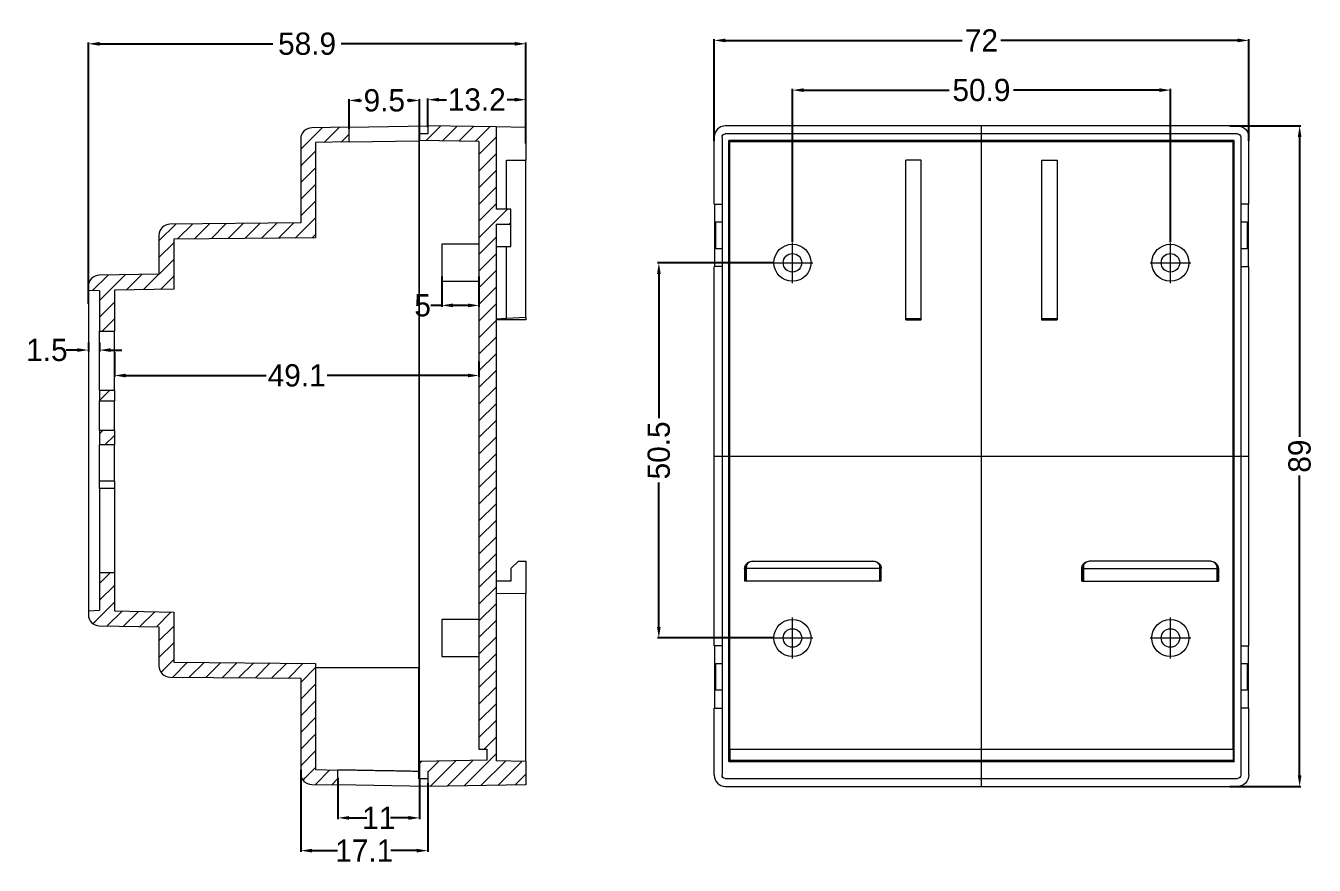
# Model space of a CAD drawing. Header units: millimetres. Extents: x 0 to 857, y 0 to 590.
# Drawn here: x 595.8 to 769.3, y 412.9 to 526 of the extents above; entities that cross this region are included whole.
import ezdxf
from ezdxf.lldxf.tags import DXFTag

# ---------------------------------------------------------------- set-up
doc = ezdxf.new("R2010")
doc.units = ezdxf.units.MM
doc.header["$MEASUREMENT"] = 0
doc.layers.get('0').update_dxf_attribs({"linetype": 'CONTINUOUS'})
doc.layers.get('Defpoints').update_dxf_attribs({"linetype": 'CONTINUOUS'})
doc.layers.add('13', color=7, linetype='CONTINUOUS')
doc.layers.add('3', color=7, linetype='CONTINUOUS')
tags = doc.linetypes.add('CENTER', pattern=[47.5, 22, -8.5, 8.5, -8.5]).pattern_tags.tags
tags[10:11] = [DXFTag(74, 4), DXFTag(75, 0), DXFTag(340, '0'), DXFTag(46, 0.0), DXFTag(50, 0.0), DXFTag(44, 0.0), DXFTag(45, 0.0)]
tags[8:9] = [DXFTag(74, 4), DXFTag(75, 0), DXFTag(340, '0'), DXFTag(46, 0.0), DXFTag(50, 0.0), DXFTag(44, 0.0), DXFTag(45, 0.0)]
tags[6:7] = [DXFTag(74, 4), DXFTag(75, 0), DXFTag(340, '0'), DXFTag(46, 0.0), DXFTag(50, 0.0), DXFTag(44, 0.0), DXFTag(45, 0.0)]
tags[4:5] = [DXFTag(74, 4), DXFTag(75, 0), DXFTag(340, '0'), DXFTag(46, 0.0), DXFTag(50, 0.0), DXFTag(44, 0.0), DXFTag(45, 0.0)]
doc.dimstyles.get("Standard").update_dxf_attribs({"dimtxt": 3, "dimasz": 1.5, "dimexe": 0.18, "dimexo": 0.0625, "dimgap": 0.09, "dimtad": 0, "dimdec": 1, "dimzin": 0, "dimdsep": 46, "dimtxsty": 'Standard', "dimcen": 0.09, "dimclrd": 3, "dimclre": 3, "dimclrt": 3, "dimadec": 0, "dimazin": 0, "dimtfac": 1, "dimtdec": 4, "dimtofl": 0, "dimtmove": 0, "dimatfit": 3, "dimfxl": 1, "dimtolj": 1, "dimtzin": 0, "dimarcsym": 0})
pattern_1 = [(45, (0, 0), (-1.122532, 1.122532), [])]

# ---------------------------------------------------------------- blocks, each defined once
blk = doc.blocks.new('*D28')
at = {"color": 3, "lineweight": -2}
for p, q in [((604.24, 488.53), (604.24, 523.74)), ((605.74, 523.56), (629.1, 523.56)), ((661.64, 523.56), (638.28, 523.56)), ((663.14, 510.15), (663.14, 523.74))]:
    blk.add_line(p, q, dxfattribs=at)
at = {"color": 3, "lineweight": 18}
for points in [[(605.74, 523.81), (605.74, 523.31), (604.24, 523.56)], [(661.64, 523.81), (661.64, 523.31), (663.14, 523.56)]]:
    blk.add_solid(points, dxfattribs=at)
at = {"layer": 'Defpoints', "color": 0, "lineweight": 18}
for p in [(663.14, 523.56), (663.14, 510.09), (604.24, 488.46)]:
    blk.add_point(p, dxfattribs=at)
at = {"color": 3, "lineweight": 18, "insert": (633.69, 523.56), "char_height": 3, "attachment_point": 5}
blk.add_mtext('\\A1;58.9', dxfattribs=at)
blk = doc.blocks.new('*D29')
at = {"color": 3, "lineweight": -2}
for p, q in [((649.94, 512.35), (649.94, 516.21)), ((651.44, 516.03), (652.45, 516.03)), ((661.64, 516.03), (660.63, 516.03)), ((663.14, 514.97), (663.14, 516.21))]:
    blk.add_line(p, q, dxfattribs=at)
at = {"color": 3, "lineweight": 18}
for points in [[(651.44, 516.28), (651.44, 515.78), (649.94, 516.03)], [(661.64, 516.28), (661.64, 515.78), (663.14, 516.03)]]:
    blk.add_solid(points, dxfattribs=at)
at = {"layer": 'Defpoints', "color": 0, "lineweight": 18}
for p in [(663.14, 516.03), (663.14, 514.91), (649.94, 512.28)]:
    blk.add_point(p, dxfattribs=at)
at = {"color": 3, "lineweight": 18, "insert": (656.54, 516.03), "char_height": 3, "attachment_point": 5}
blk.add_mtext('\\A1;13.2', dxfattribs=at)
blk = doc.blocks.new('*D33')
at = {"color": 3, "lineweight": -2}
for p, q in [((639.34, 512.11), (639.34, 516.11)), ((640.84, 515.93), (641, 515.93)), ((647.34, 515.93), (647.18, 515.93)), ((648.84, 511.37), (648.84, 516.11))]:
    blk.add_line(p, q, dxfattribs=at)
at = {"color": 3, "lineweight": 18}
for points in [[(640.84, 516.18), (640.84, 515.68), (639.34, 515.93)], [(647.34, 516.18), (647.34, 515.68), (648.84, 515.93)]]:
    blk.add_solid(points, dxfattribs=at)
at = {"layer": 'Defpoints', "color": 0, "lineweight": 18}
for p in [(639.34, 515.93), (639.34, 512.04), (648.84, 511.31)]:
    blk.add_point(p, dxfattribs=at)
at = {"color": 3, "lineweight": 18, "insert": (644.09, 515.93), "char_height": 3, "attachment_point": 5}
blk.add_mtext('\\A1;9.5', dxfattribs=at)
blk = doc.blocks.new('*D34')
at = {"color": 3, "lineweight": -2}
for p, q in [((637.84, 424.66), (637.84, 419.09)), ((648.84, 424.57), (648.84, 419.09)), ((639.34, 419.27), (641.75, 419.27)), ((647.34, 419.27), (644.93, 419.27))]:
    blk.add_line(p, q, dxfattribs=at)
at = {"color": 3, "lineweight": 18}
for points in [[(639.34, 419.52), (639.34, 419.02), (637.84, 419.27)], [(647.34, 419.52), (647.34, 419.02), (648.84, 419.27)]]:
    blk.add_solid(points, dxfattribs=at)
at = {"layer": 'Defpoints', "color": 0, "lineweight": 18}
for p in [(637.84, 424.72), (648.84, 424.63), (637.84, 419.27)]:
    blk.add_point(p, dxfattribs=at)
at = {"color": 3, "lineweight": 18, "insert": (643.34, 419.27), "char_height": 3, "attachment_point": 5}
blk.add_mtext('\\A1;11', dxfattribs=at)
blk = doc.blocks.new('*D35')
at = {"color": 3, "lineweight": -2}
for p, q in [((651.84, 492.23), (651.84, 488.14)), ((656.84, 492.23), (656.84, 488.14)), ((651.84, 488.32), (650.34, 488.32)), ((655.34, 488.32), (653.34, 488.32))]:
    blk.add_line(p, q, dxfattribs=at)
at = {"color": 3, "lineweight": 18}
for points in [[(653.34, 488.57), (653.34, 488.07), (651.84, 488.32)], [(655.34, 488.57), (655.34, 488.07), (656.84, 488.32)]]:
    blk.add_solid(points, dxfattribs=at)
at = {"layer": 'Defpoints', "color": 0, "lineweight": 18}
for p in [(651.84, 492.29), (656.84, 492.29), (651.84, 488.32)]:
    blk.add_point(p, dxfattribs=at)
at = {"color": 3, "lineweight": 18, "insert": (649.25, 488.32), "char_height": 3, "attachment_point": 5}
blk.add_mtext('\\A1;5', dxfattribs=at)
blk = doc.blocks.new('*D36')
at = {"color": 3, "lineweight": -2}
for p, q in [((607.74, 482.01), (607.74, 478.69)), ((656.84, 480.74), (656.84, 478.69)), ((609.24, 478.87), (628.2, 478.87)), ((655.34, 478.87), (636.38, 478.87))]:
    blk.add_line(p, q, dxfattribs=at)
at = {"color": 3, "lineweight": 18}
for points in [[(609.24, 479.12), (609.24, 478.62), (607.74, 478.87)], [(655.34, 479.12), (655.34, 478.62), (656.84, 478.87)]]:
    blk.add_solid(points, dxfattribs=at)
at = {"layer": 'Defpoints', "color": 0, "lineweight": 18}
for p in [(607.74, 482.07), (656.84, 480.8), (656.84, 478.87)]:
    blk.add_point(p, dxfattribs=at)
at = {"color": 3, "lineweight": 18, "insert": (632.29, 478.87), "char_height": 3, "attachment_point": 5}
blk.add_mtext('\\A1;49.1', dxfattribs=at)
blk = doc.blocks.new('*D37')
at = {"color": 3, "lineweight": -2}
for p, q in [((604.24, 483.32), (604.24, 482.12)), ((605.74, 483.32), (605.74, 482.12)), ((602.74, 482.3), (601.24, 482.3)), ((607.24, 482.3), (608.74, 482.3))]:
    blk.add_line(p, q, dxfattribs=at)
at = {"color": 3, "lineweight": 18}
for points in [[(602.74, 482.55), (602.74, 482.05), (604.24, 482.3)], [(607.24, 482.55), (607.24, 482.05), (605.74, 482.3)]]:
    blk.add_solid(points, dxfattribs=at)
at = {"layer": 'Defpoints', "color": 0, "lineweight": 18}
for p in [(604.24, 483.38), (605.74, 483.38), (604.24, 482.3)]:
    blk.add_point(p, dxfattribs=at)
at = {"color": 3, "lineweight": 18, "insert": (598.65, 482.3), "char_height": 3, "attachment_point": 5}
blk.add_mtext('\\A1;1.5', dxfattribs=at)
blk = doc.blocks.new('*D42')
at = {"color": 3, "lineweight": -2}
for p, q in [((699.05, 496.87), (699.05, 517.5)), ((700.55, 517.32), (720.16, 517.32)), ((748.45, 517.32), (728.84, 517.32)), ((749.95, 496.87), (749.95, 517.5))]:
    blk.add_line(p, q, dxfattribs=at)
at = {"color": 3, "lineweight": 18}
for points in [[(700.55, 517.57), (700.55, 517.07), (699.05, 517.32)], [(748.45, 517.57), (748.45, 517.07), (749.95, 517.32)]]:
    blk.add_solid(points, dxfattribs=at)
at = {"layer": 'Defpoints', "color": 0, "lineweight": 18}
for p in [(749.95, 517.32), (699.05, 496.81), (749.95, 496.81)]:
    blk.add_point(p, dxfattribs=at)
at = {"color": 3, "lineweight": 18, "insert": (724.5, 517.32), "char_height": 3, "attachment_point": 5}
blk.add_mtext('\\A1;50.9', dxfattribs=at)
blk = doc.blocks.new('*D43')
at = {"color": 3, "lineweight": -2}
for p, q in [((696.49, 494.06), (680.88, 494.06)), ((681.06, 492.56), (681.06, 473.12)), ((681.06, 445.01), (681.06, 464.44)), ((696.49, 443.51), (680.88, 443.51))]:
    blk.add_line(p, q, dxfattribs=at)
at = {"color": 3, "lineweight": 18}
for points in [[(680.81, 492.56), (681.31, 492.56), (681.06, 494.06)], [(680.81, 445.01), (681.31, 445.01), (681.06, 443.51)]]:
    blk.add_solid(points, dxfattribs=at)
at = {"layer": 'Defpoints', "color": 0, "lineweight": 18}
for p in [(696.55, 494.06), (681.06, 443.51), (696.55, 443.51)]:
    blk.add_point(p, dxfattribs=at)
at = {"color": 3, "lineweight": 18, "insert": (681.06, 468.78), "char_height": 3, "attachment_point": 5, "rotation": 90}
blk.add_mtext('\\A1;50.5', dxfattribs=at)
blk = doc.blocks.new('*D44')
at = {"color": 3, "lineweight": -2}
for p, q in [((688.5, 510.5), (688.5, 524.2)), ((690, 524.02), (721.91, 524.02)), ((759, 524.02), (727.09, 524.02)), ((760.5, 510.5), (760.5, 524.2))]:
    blk.add_line(p, q, dxfattribs=at)
at = {"color": 3, "lineweight": 18}
for points in [[(690, 524.27), (690, 523.77), (688.5, 524.02)], [(759, 524.27), (759, 523.77), (760.5, 524.02)]]:
    blk.add_solid(points, dxfattribs=at)
at = {"layer": 'Defpoints', "color": 0, "lineweight": 18}
for p in [(760.5, 524.02), (688.5, 510.44), (760.5, 510.44)]:
    blk.add_point(p, dxfattribs=at)
at = {"color": 3, "lineweight": 18, "insert": (724.5, 524.02), "char_height": 3, "attachment_point": 5}
blk.add_mtext('\\A1;72', dxfattribs=at)
blk = doc.blocks.new('*D45')
at = {"color": 3, "lineweight": -2}
for p, q in [((757.97, 512.51), (767.53, 512.51)), ((767.35, 511.01), (767.35, 470.6)), ((767.35, 425.01), (767.35, 465.42)), ((757.97, 423.51), (767.53, 423.51))]:
    blk.add_line(p, q, dxfattribs=at)
at = {"color": 3, "lineweight": 18}
for points in [[(767.1, 511.01), (767.6, 511.01), (767.35, 512.51)], [(767.1, 425.01), (767.6, 425.01), (767.35, 423.51)]]:
    blk.add_solid(points, dxfattribs=at)
at = {"layer": 'Defpoints', "color": 0, "lineweight": 18}
for p in [(757.91, 512.51), (757.91, 423.51), (767.35, 423.51)]:
    blk.add_point(p, dxfattribs=at)
at = {"color": 3, "lineweight": 18, "insert": (767.35, 468.01), "char_height": 3, "attachment_point": 5, "rotation": 90}
blk.add_mtext('\\A1;89', dxfattribs=at)
blk = doc.blocks.new('*D47')
at = {"color": 3, "lineweight": -2}
for p, q in [((632.84, 425.73), (632.84, 414.68)), ((649.94, 423.93), (649.94, 414.68)), ((634.34, 414.86), (637.8, 414.86)), ((648.44, 414.86), (644.98, 414.86))]:
    blk.add_line(p, q, dxfattribs=at)
at = {"color": 3, "lineweight": 18}
for points in [[(634.34, 415.11), (634.34, 414.61), (632.84, 414.86)], [(648.44, 415.11), (648.44, 414.61), (649.94, 414.86)]]:
    blk.add_solid(points, dxfattribs=at)
at = {"layer": 'Defpoints', "color": 0, "lineweight": 18}
for p in [(632.84, 425.79), (649.94, 423.99), (632.84, 414.86)]:
    blk.add_point(p, dxfattribs=at)
at = {"color": 3, "lineweight": 18, "insert": (641.39, 414.86), "char_height": 3, "attachment_point": 5}
blk.add_mtext('\\A1;17.1', dxfattribs=at)

msp = doc.modelspace()

# ---------------------------------------------------------------- hatches: boundary and pattern name
at = {"layer": '13', "lineweight": 13}
h = msp.add_hatch(dxfattribs=at)
h.set_pattern_fill('ANSI31', color=6, scale=0.5, style=0)
h.set_pattern_definition(pattern_1)
h.paths.add_polyline_path([(663.14, 426.87), (663.14, 423.71), (649.94, 423.51), (649.94, 425.58), (648.84, 425.58), (648.84, 426.89), (657.94, 427.03), (657.94, 427.06), (657.94, 427.09), (657.94, 427.12), (657.94, 427.15), (657.94, 427.18), (657.94, 427.21), (657.94, 427.24), (657.94, 427.27), (657.94, 427.3), (657.94, 427.33), (657.94, 427.36), (657.94, 427.39), (657.94, 427.42), (657.94, 427.45), (657.94, 427.48), (657.94, 427.51), (657.94, 427.54), (657.94, 427.57), (657.94, 427.6), (657.94, 427.63), (657.94, 427.66), (657.94, 427.68), (657.94, 427.71), (657.94, 427.74), (657.94, 427.77), (657.94, 427.8), (657.94, 427.83), (657.94, 427.86), (657.94, 427.89), (657.94, 427.92), (657.94, 427.95), (657.94, 427.98), (657.94, 428.01), (657.94, 428.04), (657.94, 428.07), (657.94, 428.1), (657.94, 428.13), (657.94, 428.16), (657.94, 428.19), (657.94, 428.22), (657.94, 428.25), (657.94, 428.28), (657.94, 428.31), (657.94, 428.34), (657.94, 428.37), (657.94, 428.4), (657.94, 428.43), (657.94, 428.46), (657.94, 428.49), (657.94, 428.52), (656.84, 428.52), (656.84, 510.4), (648.84, 510.52), (648.84, 511.44), (649.94, 511.44), (649.94, 512.51), (659.14, 512.37), (659.14, 501.27), (661.14, 501.27), (661.14, 499.27), (659.14, 499.27), (659.14, 426.94)], flags=0)
at = {"layer": '3', "lineweight": 13}
h = msp.add_hatch(dxfattribs=at)
h.set_pattern_fill('ANSI31', color=6, scale=0.5, style=0)
h.set_pattern_definition(pattern_1)
h.paths.add_polyline_path([(605.74, 471.46), (607.74, 471.46), (607.74, 469.51), (605.74, 469.51)], flags=0)
h.paths.add_polyline_path([(605.74, 475.46), (605.74, 476.86), (607.74, 476.86), (607.74, 475.46)], flags=0)
edge = h.paths.add_edge_path(flags=0)
edge.add_line((613.74, 492.51), (605.71, 492.37))
edge.add_arc((605.74, 490.87), 1.5, 91, 180)
edge.add_line((604.24, 490.87), (604.24, 490.34))
edge.add_line((604.24, 490.34), (605.74, 490.26))
edge.add_line((605.74, 490.26), (605.74, 484.86))
edge.add_line((605.74, 484.86), (607.74, 484.86))
edge.add_line((607.74, 484.86), (607.74, 490.37))
edge.add_line((607.74, 490.37), (615.74, 490.51))
edge.add_line((615.74, 490.51), (615.74, 497.26))
edge.add_line((615.74, 497.26), (634.84, 497.42))
edge.add_line((634.84, 497.42), (634.84, 510.26))
edge.add_line((634.84, 510.26), (639.34, 510.34))
edge.add_line((639.34, 510.34), (639.34, 512.32))
edge.add_line((639.34, 512.32), (634.31, 512.24))
edge.add_arc((634.34, 510.74), 1.5, 91, 180)
edge.add_line((632.84, 510.74), (632.84, 499.42))
edge.add_line((632.84, 499.42), (615.23, 499.27))
edge.add_arc((615.24, 497.77), 1.5, 90.5, 180)
edge.add_line((613.74, 497.77), (613.74, 492.51))
edge = h.paths.add_edge_path(flags=0)
edge.add_line((634.84, 425.77), (637.84, 425.72))
edge.add_line((637.84, 425.72), (637.84, 423.72))
edge.add_line((637.84, 423.72), (634.31, 423.78))
edge.add_arc((634.34, 425.28), 1.5, 180, 269, ccw=False)
edge.add_line((632.84, 425.28), (632.84, 438.09))
edge.add_line((632.84, 438.09), (615.23, 438.25))
edge.add_arc((615.24, 439.74), 1.5, 180.0011, 269.5, ccw=False)
edge.add_line((613.74, 439.74), (613.74, 445.01))
edge.add_line((613.74, 445.01), (605.71, 445.15))
edge.add_arc((605.74, 446.65), 1.5, 180, 269, ccw=False)
edge.add_line((604.24, 446.65), (604.24, 447.18))
edge.add_line((604.24, 447.18), (605.74, 447.26))
edge.add_line((605.74, 447.26), (605.74, 452.31))
edge.add_line((605.74, 452.31), (607.74, 452.31))
edge.add_line((607.74, 452.31), (607.74, 447.15))
edge.add_line((607.74, 447.15), (615.74, 447.01))
edge.add_line((615.74, 447.01), (615.74, 440.26))
edge.add_line((615.74, 440.26), (634.84, 440.09))
edge.add_line((634.84, 440.09), (634.84, 425.77))

# ---------------------------------------------------------------- linework, layer by layer
at = {"layer": '13', "color": 7, "linetype": 'Continuous', "lineweight": 18}
for p, q in [((659.14, 512.37), (649.94, 512.51)), ((649.94, 512.51), (649.94, 511.44)), ((659.14, 512.37), (659.14, 501.27)), ((663.14, 512.3), (659.14, 512.37)), ((663.14, 512.3), (663.14, 507.88)), ((759.01, 512.51), (690, 512.51)), ((649.94, 511.44), (648.84, 511.44)), ((648.84, 511.44), (648.84, 510.52)), ((656.84, 510.4), (648.84, 510.52)), ((648.84, 426.89), (648.84, 510.52)), ((656.84, 510.4), (656.84, 428.52)), ((688.5, 501.96), (688.5, 511.01)), ((689.57, 511.01), (689.57, 425.01)), ((759, 511.44), (690, 511.44)), ((690.61, 510.4), (690.49, 510.52)), ((758.52, 510.52), (690.49, 510.52)), ((690.49, 426.89), (690.49, 510.52)), ((690.61, 510.4), (758.4, 510.4)), ((690.61, 463.16), (690.61, 510.4)), ((758.4, 510.4), (758.52, 510.52)), ((758.4, 463.16), (758.4, 510.4)), ((758.52, 426.89), (758.52, 510.52)), ((759.43, 511.01), (759.43, 425.01)), ((760.5, 501.96), (760.5, 511.01)), ((660.54, 507.88), (663.14, 507.88)), ((660.54, 501.27), (660.54, 507.88)), ((663.14, 486.69), (663.14, 507.88)), ((714.3, 486.36), (714.3, 507.88)), ((716.4, 507.88), (714.3, 507.88)), ((716.4, 486.36), (716.4, 507.88)), ((732.6, 507.88), (734.7, 507.88)), ((732.6, 507.88), (732.6, 486.36)), ((734.7, 507.88), (734.7, 486.36)), ((688.5, 501.96), (689.57, 501.96)), ((688.6, 493.56), (688.6, 501.96)), ((760.5, 501.96), (759.43, 501.96)), ((760.41, 501.96), (760.41, 493.56)), ((661.14, 501.27), (659.14, 501.27)), ((661.14, 499.27), (661.14, 501.27)), ((659.14, 499.27), (659.14, 426.94)), ((659.14, 499.27), (661.14, 499.27)), ((661.14, 496.27), (661.14, 499.27)), ((688.72, 495.96), (688.72, 499.56)), ((688.72, 499.56), (689.57, 499.56)), ((759.43, 499.56), (760.29, 499.56)), ((760.29, 499.56), (760.29, 495.96)), ((656.84, 496.56), (651.84, 496.56)), ((651.84, 496.56), (651.84, 491.56)), ((659.14, 496.27), (661.14, 496.27)), ((660.54, 486.56), (660.54, 496.27)), ((689.57, 495.96), (688.72, 495.96)), ((760.29, 495.96), (759.43, 495.96)), ((689.57, 493.56), (688.5, 493.56)), ((688.5, 472.86), (688.5, 493.56)), ((759.43, 493.56), (760.5, 493.56)), ((760.5, 464.66), (760.5, 493.56)), ((651.84, 491.56), (656.84, 491.56)), ((660.54, 486.56), (659.14, 486.48)), ((663.14, 486.37), (659.14, 486.37)), ((663.14, 486.69), (660.54, 486.56)), ((663.14, 486.69), (663.14, 486.37)), ((714.3, 486.56), (716.4, 486.56)), ((714.3, 486.48), (716.4, 486.48)), ((714.3, 486.36), (716.4, 486.36)), ((732.6, 486.56), (734.7, 486.56)), ((732.6, 486.48), (734.7, 486.48)), ((732.6, 486.36), (734.7, 486.36)), ((688.5, 442.46), (688.5, 472.86)), ((760.5, 442.46), (760.5, 464.66)), ((690.61, 428.52), (690.61, 463.16)), ((758.4, 428.52), (758.4, 463.16)), ((662.14, 453.85), (661.14, 452.85)), ((662.14, 453.85), (663.14, 453.85)), ((663.14, 453.85), (663.14, 449.52)), ((692.85, 453.34), (692.83, 452.85)), ((693.6, 453.85), (710.01, 453.85)), ((710.76, 453.34), (710.78, 452.85)), ((738.25, 453.34), (738.23, 452.85)), ((755.41, 453.85), (739, 453.85)), ((756.16, 453.34), (756.18, 452.85)), ((661.14, 451.15), (659.14, 451.15)), ((661.14, 452.85), (661.14, 451.15)), ((692.6, 452.85), (692.6, 451.15)), ((711.01, 451.15), (692.6, 451.15)), ((692.72, 452.85), (692.72, 451.15)), ((710.78, 452.85), (692.83, 452.85)), ((692.83, 452.85), (692.83, 451.15)), ((710.78, 452.85), (710.78, 451.15)), ((710.89, 451.15), (710.89, 452.85)), ((711.01, 451.15), (711.01, 452.85)), ((738, 451.15), (738, 452.85)), ((738, 451.15), (756.41, 451.15)), ((738.12, 451.15), (738.12, 452.85)), ((738.23, 452.85), (756.18, 452.85)), ((738.23, 452.85), (738.23, 451.15)), ((756.18, 452.85), (756.18, 451.15)), ((756.29, 452.85), (756.29, 451.15)), ((756.41, 452.85), (756.41, 451.15)), ((663.14, 449.52), (659.14, 449.45)), ((663.14, 426.87), (663.14, 449.52)), ((656.84, 446.01), (651.84, 446.01)), ((651.84, 446.01), (651.84, 443.51)), ((651.84, 443.51), (651.84, 441.01)), ((689.57, 442.46), (688.5, 442.46)), ((688.6, 434.06), (688.6, 442.46)), ((759.43, 442.46), (760.5, 442.46)), ((760.41, 442.46), (760.41, 434.06)), ((651.84, 441.01), (656.84, 441.01)), ((688.72, 436.46), (688.72, 440.06)), ((688.72, 440.06), (689.57, 440.06)), ((759.43, 440.06), (760.29, 440.06)), ((760.29, 440.06), (760.29, 436.46)), ((689.57, 436.46), (688.72, 436.46)), ((760.29, 436.46), (759.43, 436.46)), ((688.5, 434.06), (689.57, 434.06)), ((688.5, 425.01), (688.5, 434.06)), ((760.5, 434.06), (759.43, 434.06)), ((760.5, 425.01), (760.5, 434.06)), ((657.94, 427.03), (648.84, 426.89)), ((648.84, 426.89), (648.84, 424.58)), ((656.84, 428.52), (657.94, 428.52)), ((663.14, 426.87), (659.14, 426.94)), ((663.14, 426.87), (663.14, 423.71)), ((690.61, 428.52), (758.4, 428.52)), ((649.94, 425.58), (649.94, 423.51)), ((648.84, 424.58), (649.94, 424.58)), ((663.14, 423.71), (649.94, 423.51)), ((690, 424.58), (759, 424.58)), ((690, 423.51), (759.01, 423.51))]:
    msp.add_line(p, q, dxfattribs=at)
at = {"layer": '13', "color": 1, "linetype": 'CENTER', "lineweight": 18, "ltscale": 0.288}
for p, q in [((724.5, 423.51), (724.5, 512.51)), ((688.5, 468.01), (760.5, 468.01))]:
    msp.add_line(p, q, dxfattribs=at)
at = {"layer": '13', "color": 1, "linetype": 'CENTER', "lineweight": 18, "ltscale": 0.1}
for p, q in [((699.05, 491.31), (699.05, 496.81)), ((749.95, 491.31), (749.95, 496.81)), ((696.3, 494.06), (701.8, 494.06)), ((747.2, 494.06), (752.7, 494.06)), ((699.05, 440.76), (699.05, 446.26)), ((749.95, 440.76), (749.95, 446.26)), ((696.3, 443.51), (701.8, 443.51)), ((747.2, 443.51), (752.7, 443.51))]:
    msp.add_line(p, q, dxfattribs=at)
at = {"layer": '13', "color": 1, "linetype": 'CENTER', "lineweight": 18, "ltscale": 0.05}
for p, q in [((699.05, 492.68), (699.05, 495.43)), ((749.95, 492.68), (749.95, 495.43)), ((697.68, 494.06), (700.43, 494.06)), ((748.58, 494.06), (751.33, 494.06)), ((699.05, 442.13), (699.05, 444.88)), ((749.95, 442.13), (749.95, 444.88)), ((697.68, 443.51), (700.43, 443.51)), ((748.58, 443.51), (751.33, 443.51))]:
    msp.add_line(p, q, dxfattribs=at)
at = {"layer": '13', "color": 7, "linetype": 'Continuous', "lineweight": 13}
for p, q in [((692.6, 452.85), (692.72, 452.85)), ((711.01, 452.85), (710.89, 452.85)), ((738, 452.85), (738.12, 452.85)), ((756.41, 452.85), (756.29, 452.85))]:
    msp.add_line(p, q, dxfattribs=at)
at = {"layer": '13', "color": 7, "linetype": 'Continuous', "lineweight": 18}
for points in [[(657.94, 427.03), (657.94, 427.06), (657.94, 427.09), (657.94, 427.12), (657.94, 427.15), (657.94, 427.18), (657.94, 427.21), (657.94, 427.24), (657.94, 427.27), (657.94, 427.3), (657.94, 427.33), (657.94, 427.36), (657.94, 427.39), (657.94, 427.42), (657.94, 427.45), (657.94, 427.48), (657.94, 427.51), (657.94, 427.54), (657.94, 427.57), (657.94, 427.6), (657.94, 427.63), (657.94, 427.66), (657.94, 427.68), (657.94, 427.71), (657.94, 427.74), (657.94, 427.77), (657.94, 427.8), (657.94, 427.83), (657.94, 427.86), (657.94, 427.89), (657.94, 427.92), (657.94, 427.95), (657.94, 427.98), (657.94, 428.01), (657.94, 428.04), (657.94, 428.07), (657.94, 428.1), (657.94, 428.13), (657.94, 428.16), (657.94, 428.19), (657.94, 428.22), (657.94, 428.25), (657.94, 428.28), (657.94, 428.31), (657.94, 428.34), (657.94, 428.37), (657.94, 428.4), (657.94, 428.43), (657.94, 428.46), (657.94, 428.49), (657.94, 428.52)], [(690.63, 427.03), (690.63, 427.03), (690.62, 427.03), (690.62, 427.02), (690.62, 427.02), (690.61, 427.02), (690.61, 427.01), (690.61, 427.01), (690.61, 427.01), (690.6, 427.01), (690.6, 427), (690.6, 427), (690.59, 427), (690.59, 427), (690.59, 426.99), (690.59, 426.99), (690.58, 426.99), (690.58, 426.98), (690.58, 426.98), (690.58, 426.98), (690.57, 426.98), (690.57, 426.97), (690.57, 426.97), (690.56, 426.97), (690.56, 426.96), (690.56, 426.96), (690.56, 426.96), (690.55, 426.96), (690.55, 426.95), (690.55, 426.95), (690.54, 426.95), (690.54, 426.94), (690.54, 426.94), (690.54, 426.94), (690.53, 426.94), (690.53, 426.93), (690.53, 426.93), (690.52, 426.93), (690.52, 426.93), (690.52, 426.92), (690.52, 426.92), (690.51, 426.92), (690.51, 426.91), (690.51, 426.91), (690.51, 426.91), (690.5, 426.91), (690.5, 426.9), (690.5, 426.9), (690.49, 426.9), (690.49, 426.89), (690.49, 426.89)], [(690.49, 426.89), (691.85, 426.89), (693.21, 426.89), (694.57, 426.89), (695.93, 426.89), (697.29, 426.89), (698.65, 426.89), (700.01, 426.89), (701.37, 426.89), (702.73, 426.89), (704.09, 426.89), (705.46, 426.89), (706.82, 426.89), (708.18, 426.89), (709.54, 426.89), (710.9, 426.89), (712.26, 426.89), (713.62, 426.89), (714.98, 426.89), (716.34, 426.89), (717.7, 426.89), (719.06, 426.89), (720.42, 426.89), (721.78, 426.89), (723.14, 426.89), (724.5, 426.89), (725.87, 426.89), (727.23, 426.89), (728.59, 426.89), (729.95, 426.89), (731.31, 426.89), (732.67, 426.89), (734.03, 426.89), (735.39, 426.89), (736.75, 426.89), (738.11, 426.89), (739.47, 426.89), (740.83, 426.89), (742.19, 426.89), (743.55, 426.89), (744.91, 426.89), (746.28, 426.89), (747.64, 426.89), (749, 426.89), (750.36, 426.89), (751.72, 426.89), (753.08, 426.89), (754.44, 426.89), (755.8, 426.89), (757.16, 426.89), (758.52, 426.89)], [(690.63, 428.52), (690.63, 428.49), (690.63, 428.46), (690.63, 428.43), (690.63, 428.4), (690.63, 428.37), (690.63, 428.34), (690.63, 428.31), (690.63, 428.28), (690.63, 428.25), (690.63, 428.22), (690.63, 428.19), (690.63, 428.16), (690.63, 428.13), (690.63, 428.1), (690.63, 428.07), (690.63, 428.04), (690.63, 428.01), (690.63, 427.98), (690.63, 427.95), (690.63, 427.92), (690.63, 427.89), (690.63, 427.86), (690.63, 427.83), (690.63, 427.8), (690.63, 427.77), (690.63, 427.74), (690.63, 427.71), (690.63, 427.68), (690.63, 427.66), (690.63, 427.63), (690.63, 427.6), (690.63, 427.57), (690.63, 427.54), (690.63, 427.51), (690.63, 427.48), (690.63, 427.45), (690.63, 427.42), (690.63, 427.39), (690.63, 427.36), (690.63, 427.33), (690.63, 427.3), (690.63, 427.27), (690.63, 427.24), (690.63, 427.21), (690.63, 427.18), (690.63, 427.15), (690.63, 427.12), (690.63, 427.09), (690.63, 427.06), (690.63, 427.03)], [(690.63, 427.03), (691.98, 427.03), (693.34, 427.03), (694.69, 427.03), (696.05, 427.03), (697.4, 427.03), (698.76, 427.03), (700.11, 427.03), (701.47, 427.03), (702.82, 427.03), (704.18, 427.03), (705.53, 427.03), (706.89, 427.03), (708.24, 427.03), (709.6, 427.03), (710.95, 427.03), (712.31, 427.03), (713.66, 427.03), (715.02, 427.03), (716.37, 427.03), (717.73, 427.03), (719.08, 427.03), (720.44, 427.03), (721.79, 427.03), (723.15, 427.03), (724.5, 427.03), (725.86, 427.03), (727.22, 427.03), (728.57, 427.03), (729.93, 427.03), (731.28, 427.03), (732.64, 427.03), (733.99, 427.03), (735.35, 427.03), (736.7, 427.03), (738.06, 427.03), (739.41, 427.03), (740.77, 427.03), (742.12, 427.03), (743.48, 427.03), (744.83, 427.03), (746.19, 427.03), (747.54, 427.03), (748.9, 427.03), (750.25, 427.03), (751.61, 427.03), (752.96, 427.03), (754.32, 427.03), (755.67, 427.03), (757.03, 427.03), (758.38, 427.03)], [(758.38, 428.52), (758.38, 428.49), (758.38, 428.46), (758.38, 428.43), (758.38, 428.4), (758.38, 428.37), (758.38, 428.34), (758.38, 428.31), (758.38, 428.28), (758.38, 428.25), (758.38, 428.22), (758.38, 428.19), (758.38, 428.16), (758.38, 428.13), (758.38, 428.1), (758.38, 428.07), (758.38, 428.04), (758.38, 428.01), (758.38, 427.98), (758.38, 427.95), (758.38, 427.92), (758.38, 427.89), (758.38, 427.86), (758.38, 427.83), (758.38, 427.8), (758.38, 427.77), (758.38, 427.74), (758.38, 427.71), (758.38, 427.68), (758.38, 427.66), (758.38, 427.63), (758.38, 427.6), (758.38, 427.57), (758.38, 427.54), (758.38, 427.51), (758.38, 427.48), (758.38, 427.45), (758.38, 427.42), (758.38, 427.39), (758.38, 427.36), (758.38, 427.33), (758.38, 427.3), (758.38, 427.27), (758.38, 427.24), (758.38, 427.21), (758.38, 427.18), (758.38, 427.15), (758.38, 427.12), (758.38, 427.09), (758.38, 427.06), (758.38, 427.03)], [(758.38, 427.03), (758.38, 427.03), (758.39, 427.03), (758.39, 427.02), (758.39, 427.02), (758.4, 427.02), (758.4, 427.01), (758.4, 427.01), (758.4, 427.01), (758.41, 427.01), (758.41, 427), (758.41, 427), (758.42, 427), (758.42, 427), (758.42, 426.99), (758.42, 426.99), (758.43, 426.99), (758.43, 426.98), (758.43, 426.98), (758.43, 426.98), (758.44, 426.98), (758.44, 426.97), (758.44, 426.97), (758.45, 426.97), (758.45, 426.96), (758.45, 426.96), (758.45, 426.96), (758.46, 426.96), (758.46, 426.95), (758.46, 426.95), (758.47, 426.95), (758.47, 426.94), (758.47, 426.94), (758.47, 426.94), (758.48, 426.94), (758.48, 426.93), (758.48, 426.93), (758.49, 426.93), (758.49, 426.93), (758.49, 426.92), (758.49, 426.92), (758.5, 426.92), (758.5, 426.91), (758.5, 426.91), (758.5, 426.91), (758.51, 426.91), (758.51, 426.9), (758.51, 426.9), (758.52, 426.9), (758.52, 426.89), (758.52, 426.89)]]:
    msp.add_lwpolyline(points, dxfattribs=at)
for centre, radius in [((699.05, 494.06), 2.5), ((749.95, 494.06), 2.5), ((699.05, 494.06), 1.25), ((749.95, 494.06), 1.25), ((699.05, 443.51), 2.5), ((749.95, 443.51), 2.5), ((699.05, 443.51), 1.25), ((749.95, 443.51), 1.25)]:
    msp.add_circle(centre, radius, dxfattribs=at)
at = {"layer": '13', "color": 7, "linetype": 'Continuous', "lineweight": 18, "extrusion": (0, 0, -1)}
for centre, start, end in [((-690, 511.01), 0, 90), ((-759, 511.01), 90, 180), ((-690, 425.01), 270, 0), ((-759, 425.01), 180, 270)]:
    msp.add_arc(centre, 0.43, start, end, dxfattribs=at)
at = {"layer": '13', "color": 7, "linetype": 'Continuous', "lineweight": 18}
for centre, major_axis, ratio, start_param, end_param in [((690.01, 511.01, 0), (1.06, -1.06), 0.999763, 2.356305, 3.92688), ((693.72, 452.85), (1, 0), 0.99863, 1.570796, 3.141593), ((709.89, 452.85), (-1, 0), 0.99863, 3.141593, 4.712389), ((739.12, 452.85), (1, 0), 0.99863, 1.570796, 3.141593), ((755.29, 452.85), (-1, 0), 0.99863, 3.141593, 4.712389), ((690.01, 425.01, 0), (1.06, 1.06), 0.999763, 2.35631, 3.92687)]:
    msp.add_ellipse(centre, major_axis=major_axis, ratio=ratio, start_param=start_param, end_param=end_param, dxfattribs=at)
at = {"layer": '13', "color": 7, "linetype": 'Continuous', "lineweight": 18, "extrusion": (0, 0, -1)}
for centre, major_axis, ratio, start_param, end_param in [((759, 511.01), (1.06, 1.06), 0.999763, 5.497898, 7.068475), ((693.6, 452.85), (1, 0), 0.99863, 3.141593, 4.712389), ((710.01, 452.85), (-1, 0), 0.99863, 1.570796, 3.141593), ((739, 452.85), (1, 0), 0.99863, 3.141593, 4.712389), ((755.41, 452.85), (-1, 0), 0.99863, 1.570796, 3.141593), ((759, 425.01), (-1.06, 1.06), 0.999763, 2.356313, 3.92687)]:
    msp.add_ellipse(centre, major_axis=major_axis, ratio=ratio, start_param=start_param, end_param=end_param, dxfattribs=at)
at = {"layer": '3', "color": 7, "linetype": 'Continuous', "lineweight": 18}
for p, q in [((639.34, 512.32), (634.31, 512.24)), ((639.34, 512.32), (649.94, 512.51)), ((639.34, 510.34), (639.34, 512.32)), ((632.84, 510.74), (632.84, 499.42)), ((639.34, 510.34), (634.84, 510.26)), ((634.84, 510.26), (634.84, 497.42)), ((639.34, 510.34), (648.74, 510.5)), ((648.74, 511.49), (649.94, 511.49)), ((648.74, 511.49), (648.74, 510.5)), ((648.74, 510.5), (648.74, 439.51)), ((632.84, 499.42), (615.23, 499.27)), ((613.74, 497.77), (613.74, 492.51)), ((634.84, 497.42), (615.74, 497.26)), ((615.74, 497.26), (615.74, 490.51)), ((613.74, 492.51), (605.71, 492.37)), ((604.24, 490.87), (604.24, 490.34)), ((604.24, 490.34), (604.24, 447.18)), ((605.74, 490.26), (604.24, 490.34)), ((605.74, 490.26), (605.74, 484.86)), ((615.74, 490.51), (607.74, 490.37)), ((607.74, 490.37), (607.74, 484.86)), ((605.74, 484.86), (607.74, 484.86)), ((605.74, 476.86), (605.74, 484.86)), ((607.74, 476.86), (607.74, 484.86)), ((605.74, 476.86), (605.74, 475.46)), ((607.74, 476.86), (605.74, 476.86)), ((605.74, 475.46), (607.74, 475.46)), ((605.74, 471.46), (605.74, 475.46)), ((607.74, 476.86), (607.74, 475.46)), ((607.74, 471.46), (607.74, 475.46)), ((607.74, 471.46), (605.74, 471.46)), ((605.74, 471.46), (605.74, 469.51)), ((607.74, 471.46), (607.74, 469.51)), ((607.74, 469.51), (605.74, 469.51)), ((605.74, 464.65), (605.74, 469.51)), ((607.74, 464.65), (607.74, 469.51)), ((607.74, 464.65), (605.74, 464.65)), ((605.74, 463.65), (605.74, 464.65)), ((605.74, 463.65), (605.74, 452.31)), ((607.74, 464.65), (607.74, 463.65)), ((607.74, 463.65), (607.74, 452.31)), ((605.74, 452.31), (605.74, 447.26)), ((605.74, 452.31), (607.74, 452.31)), ((607.74, 452.31), (607.74, 447.15)), ((604.24, 447.18), (605.74, 447.26)), ((604.24, 447.18), (604.24, 446.65)), ((607.74, 447.15), (615.74, 447.01)), ((615.74, 447.01), (615.74, 440.26)), ((605.71, 445.15), (613.74, 445.01)), ((613.74, 445.01), (613.74, 439.74)), ((615.74, 440.26), (634.84, 440.09)), ((634.84, 440.09), (634.84, 425.77)), ((648.74, 439.51), (634.84, 439.51)), ((648.74, 425.53), (648.74, 439.51)), ((615.23, 438.25), (632.84, 438.09)), ((632.84, 438.09), (632.84, 425.28)), ((634.84, 425.77), (637.84, 425.72)), ((637.84, 423.72), (637.84, 425.72)), ((648.74, 424.53), (648.74, 425.53)), ((634.31, 423.78), (637.84, 423.72)), ((649.94, 423.51), (637.84, 423.72)), ((649.94, 424.53), (648.74, 424.53))]:
    msp.add_line(p, q, dxfattribs=at)
at = {"layer": '3', "color": 7, "linetype": 'Continuous', "lineweight": 13}
for p, q in [((648.84, 511.09), (648.74, 511.09)), ((607.74, 463.65), (605.74, 463.65))]:
    msp.add_line(p, q, dxfattribs=at)
at = {"layer": '3', "color": 7, "linetype": 'Continuous', "lineweight": 18}
msp.add_lwpolyline([(648.74, 425.53), (648.52, 425.53), (648.3, 425.54), (648.08, 425.54), (647.87, 425.54), (647.65, 425.55), (647.43, 425.55), (647.21, 425.56), (646.99, 425.56), (646.78, 425.56), (646.56, 425.57), (646.34, 425.57), (646.12, 425.58), (645.9, 425.58), (645.69, 425.58), (645.47, 425.59), (645.25, 425.59), (645.03, 425.59), (644.81, 425.6), (644.6, 425.6), (644.38, 425.61), (644.16, 425.61), (643.94, 425.61), (643.72, 425.62), (643.51, 425.62), (643.29, 425.62), (643.07, 425.63), (642.85, 425.63), (642.63, 425.64), (642.42, 425.64), (642.2, 425.64), (641.98, 425.65), (641.76, 425.65), (641.54, 425.66), (641.33, 425.66), (641.11, 425.66), (640.89, 425.67), (640.67, 425.67), (640.45, 425.67), (640.24, 425.68), (640.02, 425.68), (639.8, 425.69), (639.58, 425.69), (639.36, 425.69), (639.15, 425.7), (638.93, 425.7), (638.71, 425.7), (638.49, 425.71), (638.27, 425.71), (638.06, 425.72), (637.84, 425.72)], dxfattribs=at)
for centre, start, end in [((634.34, 510.74), 91, 180), ((615.24, 497.77), 90.5, 180), ((605.74, 490.87), 91, 180), ((605.74, 446.65), 180, 269), ((615.24, 439.74), 180.0011, 269.5), ((634.34, 425.28), 180, 269)]:
    msp.add_arc(centre, 1.5, start, end, dxfattribs=at)

# ---------------------------------------------------------------- dimensions: what is measured, and where the dimension line sits
at = {"lineweight": 18}
for base, p1, p2, picture, middle in [((760.5, 524.02), (688.5, 510.44), (760.5, 510.44), '*D44', (724.5, 524.02)), ((663.14, 523.56), (604.24, 488.46), (663.14, 510.09), '*D28', (633.69, 523.56)), ((749.95, 517.32), (699.05, 496.81), (749.95, 496.81), '*D42', (724.5, 517.32)), ((639.34, 515.93), (648.84, 511.31), (639.34, 512.04), '*D33', (644.09, 515.93)), ((663.14, 516.03), (649.94, 512.28), (663.14, 514.91), '*D29', (656.54, 516.03)), ((767.34604591, 423.50805694), (757.90514188, 512.50805694), (757.90514188, 423.50805694), '*D45', (767.34604591, 468.00805694)), ((681.0580608, 443.50840829), (696.5549868, 494.05805694), (696.5549868, 443.50840829), '*D43', (681.0580608, 468.78323262)), ((651.84, 488.32), (656.84, 492.29), (651.84, 492.29), '*D35', (649.25, 488.32)), ((604.24, 482.3), (605.74, 483.38), (604.24, 483.38), '*D37', (598.65, 482.3)), ((656.84, 478.87), (607.74, 482.07), (656.84, 480.8), '*D36', (632.29, 478.87)), ((632.84, 414.86), (649.94, 423.99), (632.84, 425.79), '*D47', (641.39, 414.86)), ((637.84, 419.27), (648.84, 424.63), (637.84, 424.72), '*D34', (643.34, 419.27))]:
    dim = msp.add_linear_dim(base=base, p1=p1, p2=p2, dimstyle='Standard', dxfattribs=at)
    dim.commit()
    dim.dimension.update_dxf_attribs({"geometry": picture, "text_midpoint": middle, "dimtype": 160})

doc.saveas('drawing.dxf')
